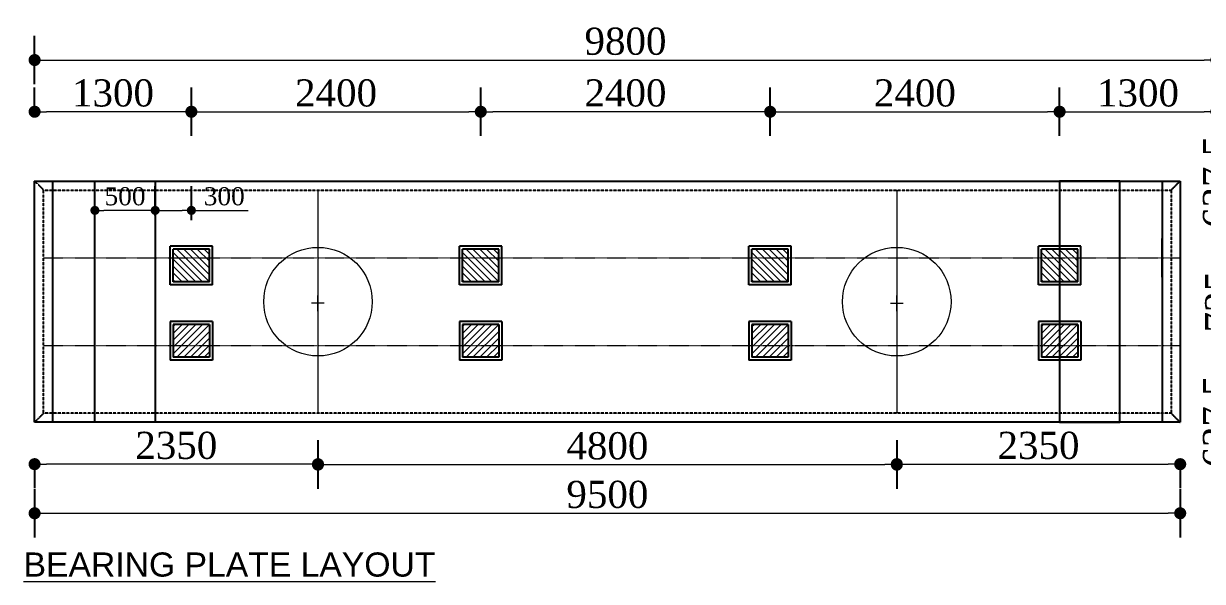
# Model space of a CAD drawing. Header units: millimetres. Extents: x -571543 to 35267, y -84886 to 197746.
# Drawn here: x -440031 to -430255, y -74861 to -70237 of the extents above; entities that cross this region are included whole.
import ezdxf

# ---------------------------------------------------------------- set-up
doc = ezdxf.new("R2010")
doc.units = ezdxf.units.MM
doc.header["$PDMODE"] = 2
doc.linetypes.add('CENTER', pattern=[2, 1.25, -0.25, 0.25, -0.25])
doc.linetypes.add('DASHED', pattern=[0.75, 0.5, -0.25])
doc.layers.get('Defpoints').update_dxf_attribs({"lineweight": 13})
for name, color, linetype, lineweight in [('Center Line', 34, 'Continuous', 15), ('Dimision', 96, 'Continuous', 18), ('hatch', 65, 'Continuous', 15), ('Pile', 11, 'Continuous', 15), ('Text', 7, 'Continuous', 15)]:
    doc.layers.add(name, color=color, linetype=linetype, lineweight=lineweight)
doc.layers.add('Pire Line', color=11, linetype='Continuous')
doc.styles.add('ROMANS', font='arial.ttf', dxfattribs={"height": 200})
doc.styles.get("Standard").update_dxf_attribs({"font": 'times.ttf'})
doc.dimstyles.new('ISO-25', dxfattribs={"dimtxt": 175, "dimasz": 100, "dimexe": 65, "dimexo": 115.625, "dimgap": 40, "dimtad": 1, "dimtoh": 1, "dimdec": 0, "dimtxsty": 'Standard', "dimblk": 'DOT', "dimcen": 300, "dimclrd": 256, "dimclre": 256, "dimclrt": 256, "dimadec": 0, "dimazin": 0, "dimtfac": 1, "dimtdec": 0, "dimtix": 1, "dimtmove": 0, "dimatfit": 3, "dimldrblk": 'DOT', "dimfxl": 75, "dimlwd": -1, "dimarcsym": 0})

# ---------------------------------------------------------------- blocks, each defined once
blk = doc.blocks.new('_Dot')
at = {"color": 0, "linetype": 'ByBlock', "lineweight": -2}
blk.add_line((-0.5, 0), (-1, 0), dxfattribs=at)
at = {"color": 0, "linetype": 'ByBlock', "const_width": 0.5}
blk.add_lwpolyline([(-0.25, 0, 1), (0.25, 0, 1)], format="xyb", close=True, dxfattribs=at)
blk = doc.blocks.new('*D177')
at = {"layer": 'Defpoints', "color": 0, "ltscale": 3, "transparency": 16777216}
for p in [(-439939.4, -73542.1), (-430439.4, -73542.1), (-430439.4, -74296.1)]:
    blk.add_point(p, dxfattribs=at)
at = {"layer": 'Dimision', "lineweight": -2, "ltscale": 3, "transparency": 16777216}
for p, q in [((-439939.4, -74096.1), (-439939.4, -74496.1)), ((-430439.4, -74096.1), (-430439.4, -74496.1))]:
    blk.add_line(p, q, dxfattribs=at)
at = {"layer": 'Dimision', "ltscale": 3, "transparency": 16777216}
blk.add_line((-439839.4, -74296.1), (-430539.4, -74296.1), dxfattribs=at)
at = {"layer": 'Dimision', "ltscale": 3, "transparency": 16777216, "xscale": 100, "yscale": 100, "zscale": 100, "rotation": 180}
blk.add_blockref('_Dot', (-439939.4, -74296.1), dxfattribs=at)
at = {"layer": 'Dimision', "ltscale": 3, "transparency": 16777216, "xscale": 100, "yscale": 100, "zscale": 100}
blk.add_blockref('_Dot', (-430439.4, -74296.1), dxfattribs=at)
at = {"layer": 'Dimision', "ltscale": 3, "transparency": 16777216, "insert": (-435189.4, -74141.3), "char_height": 225, "attachment_point": 5}
blk.add_mtext('9500', dxfattribs=at)
blk = doc.blocks.new('*D178')
at = {"layer": 'Defpoints', "color": 0, "ltscale": 3, "transparency": 16777216}
for p in [(-430439.4, -71542.1), (-430439.4, -72179.6), (-429981.5, -72179.6)]:
    blk.add_point(p, dxfattribs=at)
at = {"layer": 'Dimision', "lineweight": -2, "ltscale": 3, "transparency": 16777216}
for p, q in [((-430181.5, -71542.1), (-429781.5, -71542.1)), ((-430181.5, -72179.6), (-429781.5, -72179.6))]:
    blk.add_line(p, q, dxfattribs=at)
at = {"layer": 'Dimision', "ltscale": 3, "transparency": 16777216}
blk.add_line((-429981.5, -71642.1), (-429981.5, -72079.6), dxfattribs=at)
at = {"layer": 'Dimision', "ltscale": 3, "transparency": 16777216, "xscale": 100, "yscale": 100, "zscale": 100}
for p, rotation in [((-429981.5, -71542.1), 90), ((-429981.5, -72179.6), 270)]:
    blk.add_blockref('_Dot', p, dxfattribs=dict(at, rotation=rotation))
at = {"layer": 'Dimision', "ltscale": 3, "transparency": 16777216, "insert": (-430136.3, -71549.4), "char_height": 225, "attachment_point": 5, "rotation": 90}
blk.add_mtext('637.5', dxfattribs=at)
blk = doc.blocks.new('*D179')
at = {"layer": 'Defpoints', "color": 0, "ltscale": 3, "transparency": 16777216}
for p in [(-430439.4, -72179.6), (-430439.4, -72904.6), (-429964, -72904.6)]:
    blk.add_point(p, dxfattribs=at)
at = {"layer": 'Dimision', "lineweight": -2, "ltscale": 3, "transparency": 16777216}
for p, q in [((-430164, -72179.6), (-429764, -72179.6)), ((-430164, -72904.6), (-429764, -72904.6))]:
    blk.add_line(p, q, dxfattribs=at)
at = {"layer": 'Dimision', "ltscale": 3, "transparency": 16777216}
blk.add_line((-429964, -72279.6), (-429964, -72804.6), dxfattribs=at)
at = {"layer": 'Dimision', "ltscale": 3, "transparency": 16777216, "xscale": 100, "yscale": 100, "zscale": 100}
for p, rotation in [((-429964, -72179.6), 90), ((-429964, -72904.6), 270)]:
    blk.add_blockref('_Dot', p, dxfattribs=dict(at, rotation=rotation))
at = {"layer": 'Dimision', "ltscale": 3, "transparency": 16777216, "insert": (-430118.7, -72542.1), "char_height": 225, "attachment_point": 5, "rotation": 90}
blk.add_mtext('725', dxfattribs=at)
blk = doc.blocks.new('*D180')
at = {"layer": 'Defpoints', "color": 0, "ltscale": 3, "transparency": 16777216}
for p in [(-430439.4, -71542.1), (-430439.4, -73542.1), (-429568.5, -73542.1)]:
    blk.add_point(p, dxfattribs=at)
at = {"layer": 'Dimision', "lineweight": -2, "ltscale": 3, "transparency": 16777216}
for p, q in [((-429768.5, -71542.1), (-429368.5, -71542.1)), ((-429768.5, -73542.1), (-429368.5, -73542.1))]:
    blk.add_line(p, q, dxfattribs=at)
at = {"layer": 'Dimision', "ltscale": 3, "transparency": 16777216}
blk.add_line((-429568.5, -71642.1), (-429568.5, -73442.1), dxfattribs=at)
at = {"layer": 'Dimision', "ltscale": 3, "transparency": 16777216, "xscale": 100, "yscale": 100, "zscale": 100}
for p, rotation in [((-429568.5, -71542.1), 90), ((-429568.5, -73542.1), 270)]:
    blk.add_blockref('_Dot', p, dxfattribs=dict(at, rotation=rotation))
at = {"layer": 'Dimision', "ltscale": 3, "transparency": 16777216, "insert": (-429722.9, -72542.1), "char_height": 225, "attachment_point": 5, "rotation": 90}
blk.add_mtext('2000', dxfattribs=at)
blk = doc.blocks.new('*D162')
at = {"layer": 'Defpoints', "color": 0, "ltscale": 3, "transparency": 16777216}
for p in [(-437589.4, -73467.1), (-432789.4, -73542.1), (-432789.4, -73893)]:
    blk.add_point(p, dxfattribs=at)
at = {"layer": 'Dimision', "lineweight": -2, "ltscale": 3, "transparency": 16777216}
for p, q in [((-437589.4, -73693), (-437589.4, -74093)), ((-432789.4, -73693), (-432789.4, -74093))]:
    blk.add_line(p, q, dxfattribs=at)
at = {"layer": 'Dimision', "ltscale": 3, "transparency": 16777216}
blk.add_line((-437489.4, -73893), (-432889.4, -73893), dxfattribs=at)
at = {"layer": 'Dimision', "ltscale": 3, "transparency": 16777216, "xscale": 100, "yscale": 100, "zscale": 100, "rotation": 180}
blk.add_blockref('_Dot', (-437589.4, -73893), dxfattribs=at)
at = {"layer": 'Dimision', "ltscale": 3, "transparency": 16777216, "xscale": 100, "yscale": 100, "zscale": 100}
blk.add_blockref('_Dot', (-432789.4, -73893), dxfattribs=at)
at = {"layer": 'Dimision', "ltscale": 3, "transparency": 16777216, "insert": (-435189.4, -73738.6), "char_height": 225, "attachment_point": 5}
blk.add_mtext('4800', dxfattribs=at)
blk = doc.blocks.new('*D163')
at = {"layer": 'Defpoints', "color": 0, "ltscale": 3, "transparency": 16777216}
for p in [(-432789.4, -73542.1), (-430439.4, -73809.6), (-430439.4, -73889.1)]:
    blk.add_point(p, dxfattribs=at)
at = {"layer": 'Dimision', "lineweight": -2, "ltscale": 3, "transparency": 16777216}
for p, q in [((-432789.4, -73689.1), (-432789.4, -74089.1)), ((-430439.4, -73889.1), (-430439.4, -74089.1))]:
    blk.add_line(p, q, dxfattribs=at)
at = {"layer": 'Dimision', "ltscale": 3, "transparency": 16777216}
blk.add_line((-432689.4, -73889.1), (-430539.4, -73889.1), dxfattribs=at)
at = {"layer": 'Dimision', "ltscale": 3, "transparency": 16777216, "xscale": 100, "yscale": 100, "zscale": 100, "rotation": 180}
blk.add_blockref('_Dot', (-432789.4, -73889.1), dxfattribs=at)
at = {"layer": 'Dimision', "ltscale": 3, "transparency": 16777216, "xscale": 100, "yscale": 100, "zscale": 100}
blk.add_blockref('_Dot', (-430439.4, -73889.1), dxfattribs=at)
at = {"layer": 'Dimision', "ltscale": 3, "transparency": 16777216, "insert": (-431614.4, -73734.7), "char_height": 225, "attachment_point": 5}
blk.add_mtext('2350', dxfattribs=at)
blk = doc.blocks.new('*D164')
at = {"layer": 'Defpoints', "color": 0, "ltscale": 3, "transparency": 16777216}
for p in [(-437589.4, -73467.1), (-439939.4, -73809.6), (-439939.4, -73889.1)]:
    blk.add_point(p, dxfattribs=at)
at = {"layer": 'Dimision', "lineweight": -2, "ltscale": 3, "transparency": 16777216}
for p, q in [((-437589.4, -73689.1), (-437589.4, -74089.1)), ((-439939.4, -73889.1), (-439939.4, -74089.1))]:
    blk.add_line(p, q, dxfattribs=at)
at = {"layer": 'Dimision', "ltscale": 3, "transparency": 16777216}
blk.add_line((-437689.4, -73889.1), (-439839.4, -73889.1), dxfattribs=at)
at = {"layer": 'Dimision', "ltscale": 3, "transparency": 16777216, "xscale": 100, "yscale": 100, "zscale": 100, "rotation": 180}
blk.add_blockref('_Dot', (-439939.4, -73889.1), dxfattribs=at)
at = {"layer": 'Dimision', "ltscale": 3, "transparency": 16777216, "xscale": 100, "yscale": 100, "zscale": 100}
blk.add_blockref('_Dot', (-437589.4, -73889.1), dxfattribs=at)
at = {"layer": 'Dimision', "ltscale": 3, "transparency": 16777216, "insert": (-438764.4, -73734.7), "char_height": 225, "attachment_point": 5}
blk.add_mtext('2350', dxfattribs=at)
blk = doc.blocks.new('*D165')
at = {"layer": 'Defpoints', "color": 0, "ltscale": 3, "transparency": 16777216}
for p in [(-430439.4, -72904.6), (-429981.5, -72904.6), (-430439.4, -73542.1)]:
    blk.add_point(p, dxfattribs=at)
at = {"layer": 'Dimision', "lineweight": -2, "ltscale": 3, "transparency": 16777216}
for p, q in [((-430181.5, -72904.6), (-429781.5, -72904.6)), ((-430181.5, -73542.1), (-429781.5, -73542.1))]:
    blk.add_line(p, q, dxfattribs=at)
at = {"layer": 'Dimision', "ltscale": 3, "transparency": 16777216}
blk.add_line((-429981.5, -73442.1), (-429981.5, -73004.6), dxfattribs=at)
at = {"layer": 'Dimision', "ltscale": 3, "transparency": 16777216, "xscale": 100, "yscale": 100, "zscale": 100}
for p, rotation in [((-429981.5, -72904.6), 90), ((-429981.5, -73542.1), 270)]:
    blk.add_blockref('_Dot', p, dxfattribs=dict(at, rotation=rotation))
at = {"layer": 'Dimision', "ltscale": 3, "transparency": 16777216, "insert": (-430136.3, -73534.9), "char_height": 225, "attachment_point": 5, "rotation": 90}
blk.add_mtext('637.5', dxfattribs=at)
blk = doc.blocks.new('*D87')
at = {"layer": 'Defpoints', "color": 0, "ltscale": 3, "transparency": 16777216}
for p in [(-430139.4, -70539.4), (-439939.4, -71011.8), (-430139.4, -71011.8)]:
    blk.add_point(p, dxfattribs=at)
at = {"layer": 'Dimision', "lineweight": -2, "ltscale": 3, "transparency": 16777216}
for p, q in [((-439939.4, -70739.4), (-439939.4, -70339.4)), ((-430139.4, -70739.4), (-430139.4, -70339.4))]:
    blk.add_line(p, q, dxfattribs=at)
at = {"layer": 'Dimision', "ltscale": 3, "transparency": 16777216}
blk.add_line((-439839.4, -70539.4), (-430239.4, -70539.4), dxfattribs=at)
at = {"layer": 'Dimision', "ltscale": 3, "transparency": 16777216, "xscale": 100, "yscale": 100, "zscale": 100, "rotation": 180}
blk.add_blockref('_Dot', (-439939.4, -70539.4), dxfattribs=at)
at = {"layer": 'Dimision', "ltscale": 3, "transparency": 16777216, "xscale": 100, "yscale": 100, "zscale": 100}
blk.add_blockref('_Dot', (-430139.4, -70539.4), dxfattribs=at)
at = {"layer": 'Dimision', "ltscale": 3, "transparency": 16777216, "insert": (-435039.4, -70384.7), "char_height": 225, "attachment_point": 5}
blk.add_mtext('9800', dxfattribs=at)
blk = doc.blocks.new('*D88')
at = {"layer": 'Defpoints', "color": 0, "ltscale": 3, "transparency": 16777216}
for p in [(-436239.4, -70967.8), (-438639.4, -71299.4), (-436239.4, -71299.4)]:
    blk.add_point(p, dxfattribs=at)
at = {"layer": 'Dimision', "lineweight": -2, "ltscale": 3, "transparency": 16777216}
for p, q in [((-438639.4, -71167.8), (-438639.4, -70767.8)), ((-436239.4, -71167.8), (-436239.4, -70767.8))]:
    blk.add_line(p, q, dxfattribs=at)
at = {"layer": 'Dimision', "ltscale": 3, "transparency": 16777216}
blk.add_line((-438539.4, -70967.8), (-436339.4, -70967.8), dxfattribs=at)
at = {"layer": 'Dimision', "ltscale": 3, "transparency": 16777216, "xscale": 100, "yscale": 100, "zscale": 100, "rotation": 180}
blk.add_blockref('_Dot', (-438639.4, -70967.8), dxfattribs=at)
at = {"layer": 'Dimision', "ltscale": 3, "transparency": 16777216, "xscale": 100, "yscale": 100, "zscale": 100}
blk.add_blockref('_Dot', (-436239.4, -70967.8), dxfattribs=at)
at = {"layer": 'Dimision', "ltscale": 3, "transparency": 16777216, "insert": (-437439.4, -70813.4), "char_height": 225, "attachment_point": 5}
blk.add_mtext('2400', dxfattribs=at)
blk = doc.blocks.new('*D89')
at = {"layer": 'Defpoints', "color": 0, "ltscale": 3, "transparency": 16777216}
for p in [(-430139.4, -70967.8), (-430139.4, -71119.5), (-431439.4, -71299.4)]:
    blk.add_point(p, dxfattribs=at)
at = {"layer": 'Dimision', "lineweight": -2, "ltscale": 3, "transparency": 16777216}
for p, q in [((-431439.4, -71167.8), (-431439.4, -70767.8)), ((-430139.4, -71003.9), (-430139.4, -70767.8))]:
    blk.add_line(p, q, dxfattribs=at)
at = {"layer": 'Dimision', "ltscale": 3, "transparency": 16777216}
blk.add_line((-431339.4, -70967.8), (-430239.4, -70967.8), dxfattribs=at)
at = {"layer": 'Dimision', "ltscale": 3, "transparency": 16777216, "xscale": 100, "yscale": 100, "zscale": 100, "rotation": 180}
blk.add_blockref('_Dot', (-431439.4, -70967.8), dxfattribs=at)
at = {"layer": 'Dimision', "ltscale": 3, "transparency": 16777216, "xscale": 100, "yscale": 100, "zscale": 100}
blk.add_blockref('_Dot', (-430139.4, -70967.8), dxfattribs=at)
at = {"layer": 'Dimision', "ltscale": 3, "transparency": 16777216, "insert": (-430789.4, -70813.4), "char_height": 225, "attachment_point": 5}
blk.add_mtext('1300', dxfattribs=at)
blk = doc.blocks.new('*D90')
at = {"layer": 'Defpoints', "color": 0, "ltscale": 3, "transparency": 16777216}
for p in [(-439939.4, -70967.8), (-439939.4, -71119.5), (-438639.4, -71299.4)]:
    blk.add_point(p, dxfattribs=at)
at = {"layer": 'Dimision', "lineweight": -2, "ltscale": 3, "transparency": 16777216}
for p, q in [((-439939.4, -71003.9), (-439939.4, -70767.8)), ((-438639.4, -71167.8), (-438639.4, -70767.8))]:
    blk.add_line(p, q, dxfattribs=at)
at = {"layer": 'Dimision', "ltscale": 3, "transparency": 16777216}
blk.add_line((-438739.4, -70967.8), (-439839.4, -70967.8), dxfattribs=at)
at = {"layer": 'Dimision', "ltscale": 3, "transparency": 16777216, "xscale": 100, "yscale": 100, "zscale": 100, "rotation": 180}
blk.add_blockref('_Dot', (-439939.4, -70967.8), dxfattribs=at)
at = {"layer": 'Dimision', "ltscale": 3, "transparency": 16777216, "xscale": 100, "yscale": 100, "zscale": 100}
blk.add_blockref('_Dot', (-438639.4, -70967.8), dxfattribs=at)
at = {"layer": 'Dimision', "ltscale": 3, "transparency": 16777216, "insert": (-439289.4, -70813.4), "char_height": 225, "attachment_point": 5}
blk.add_mtext('1300', dxfattribs=at)
blk = doc.blocks.new('*D91')
at = {"layer": 'Defpoints', "color": 0, "ltscale": 3, "transparency": 16777216}
for p in [(-436239.4, -70967.8), (-436239.4, -71299.4), (-433839.4, -71499.4)]:
    blk.add_point(p, dxfattribs=at)
at = {"layer": 'Dimision', "lineweight": -2, "ltscale": 3, "transparency": 16777216}
for p, q in [((-436239.4, -71167.8), (-436239.4, -70767.8)), ((-433839.4, -71167.8), (-433839.4, -70767.8))]:
    blk.add_line(p, q, dxfattribs=at)
at = {"layer": 'Dimision', "ltscale": 3, "transparency": 16777216}
blk.add_line((-433939.4, -70967.8), (-436139.4, -70967.8), dxfattribs=at)
at = {"layer": 'Dimision', "ltscale": 3, "transparency": 16777216, "xscale": 100, "yscale": 100, "zscale": 100, "rotation": 180}
blk.add_blockref('_Dot', (-436239.4, -70967.8), dxfattribs=at)
at = {"layer": 'Dimision', "ltscale": 3, "transparency": 16777216, "xscale": 100, "yscale": 100, "zscale": 100}
blk.add_blockref('_Dot', (-433839.4, -70967.8), dxfattribs=at)
at = {"layer": 'Dimision', "ltscale": 3, "transparency": 16777216, "insert": (-435039.4, -70813.4), "char_height": 225, "attachment_point": 5}
blk.add_mtext('2400', dxfattribs=at)
blk = doc.blocks.new('*D92')
at = {"layer": 'Defpoints', "color": 0, "ltscale": 3, "transparency": 16777216}
for p in [(-439439.4, -71785.6), (-439439.4, -71942.4), (-438939.4, -71942.4)]:
    blk.add_point(p, dxfattribs=at)
at = {"layer": 'Dimision', "lineweight": -2, "ltscale": 3, "transparency": 16777216}
for p, q in [((-439439.4, -71826.7), (-439439.4, -71585.6)), ((-438939.4, -71826.7), (-438939.4, -71585.6))]:
    blk.add_line(p, q, dxfattribs=at)
at = {"layer": 'Dimision', "ltscale": 3, "transparency": 16777216}
blk.add_line((-439014.4, -71785.6), (-439364.4, -71785.6), dxfattribs=at)
at = {"layer": 'Dimision', "ltscale": 3, "transparency": 16777216, "xscale": 75, "yscale": 75, "zscale": 75, "rotation": 180}
blk.add_blockref('_Dot', (-439439.4, -71785.6), dxfattribs=at)
at = {"layer": 'Dimision', "ltscale": 3, "transparency": 16777216, "xscale": 75, "yscale": 75, "zscale": 75}
blk.add_blockref('_Dot', (-438939.4, -71785.6), dxfattribs=at)
at = {"layer": 'Dimision', "ltscale": 3, "transparency": 16777216, "insert": (-439189.4, -71669.3), "char_height": 150, "attachment_point": 5}
blk.add_mtext('500', dxfattribs=at)
blk = doc.blocks.new('*D93')
at = {"layer": 'Defpoints', "color": 0, "ltscale": 3, "transparency": 16777216}
for p in [(-438639.4, -71785.6), (-438939.4, -71917.4), (-438639.4, -71982.1)]:
    blk.add_point(p, dxfattribs=at)
at = {"layer": 'Dimision', "lineweight": -2, "ltscale": 3, "transparency": 16777216}
for p, q in [((-438939.4, -71801.7), (-438939.4, -71585.6)), ((-438639.4, -71866.5), (-438639.4, -71585.6))]:
    blk.add_line(p, q, dxfattribs=at)
at = {"layer": 'Dimision', "ltscale": 3, "transparency": 16777216}
for p, q in [((-438864.4, -71785.6), (-438714.4, -71785.6)), ((-438639.4, -71785.6), (-438169, -71785.6))]:
    blk.add_line(p, q, dxfattribs=at)
at = {"layer": 'Dimision', "ltscale": 3, "transparency": 16777216, "xscale": 75, "yscale": 75, "zscale": 75, "rotation": 180}
blk.add_blockref('_Dot', (-438939.4, -71785.6), dxfattribs=at)
at = {"layer": 'Dimision', "ltscale": 3, "transparency": 16777216, "xscale": 75, "yscale": 75, "zscale": 75}
blk.add_blockref('_Dot', (-438639.4, -71785.6), dxfattribs=at)
at = {"layer": 'Dimision', "ltscale": 3, "transparency": 16777216, "insert": (-438366.7, -71669.3), "char_height": 150, "attachment_point": 5}
blk.add_mtext('300', dxfattribs=at)
blk = doc.blocks.new('*D94')
at = {"layer": 'Defpoints', "color": 0, "ltscale": 3, "transparency": 16777216}
for p in [(-431439.4, -70967.8), (-431439.4, -71299.4), (-433839.4, -71499.4)]:
    blk.add_point(p, dxfattribs=at)
at = {"layer": 'Dimision', "lineweight": -2, "ltscale": 3, "transparency": 16777216}
for p, q in [((-433839.4, -71167.8), (-433839.4, -70767.8)), ((-431439.4, -71167.8), (-431439.4, -70767.8))]:
    blk.add_line(p, q, dxfattribs=at)
at = {"layer": 'Dimision', "ltscale": 3, "transparency": 16777216}
blk.add_line((-433739.4, -70967.8), (-431539.4, -70967.8), dxfattribs=at)
at = {"layer": 'Dimision', "ltscale": 3, "transparency": 16777216, "xscale": 100, "yscale": 100, "zscale": 100, "rotation": 180}
blk.add_blockref('_Dot', (-433839.4, -70967.8), dxfattribs=at)
at = {"layer": 'Dimision', "ltscale": 3, "transparency": 16777216, "xscale": 100, "yscale": 100, "zscale": 100}
blk.add_blockref('_Dot', (-431439.4, -70967.8), dxfattribs=at)
at = {"layer": 'Dimision', "ltscale": 3, "transparency": 16777216, "insert": (-432639.4, -70813.4), "char_height": 225, "attachment_point": 5}
blk.add_mtext('2400', dxfattribs=at)

msp = doc.modelspace()

# ---------------------------------------------------------------- hatches: boundary and pattern name
at = {"layer": 'hatch', "ltscale": 10}
h = msp.add_hatch(dxfattribs=at)
h.set_pattern_fill('_USER', color=256, scale=40, angle=45, style=0, pattern_type=0)
h.set_pattern_definition([(315, (-52532.66, 40147.83), (-28.2842712, -28.2842712), [])])
h.paths.add_polyline_path([(-438789.4, -72377.1), (-438789.4, -72107.1), (-438489.4, -72107.1), (-438489.4, -72377.1)])
h = msp.add_hatch(dxfattribs=at)
h.set_pattern_fill('_USER', color=256, scale=40, angle=45, style=0, pattern_type=0)
h.set_pattern_definition([(315, (-50133.593, 40147.83), (-28.2842712, -28.2842712), [])])
h.paths.add_polyline_path([(-436390.3, -72377.1), (-436390.3, -72107.1), (-436090.3, -72107.1), (-436090.3, -72377.1)])
h = msp.add_hatch(dxfattribs=at)
h.set_pattern_fill('_USER', color=256, scale=40, angle=45, style=0, pattern_type=0)
h.set_pattern_definition([(315, (-47733.593, 40147.83), (-28.2842712, -28.2842712), [])])
h.paths.add_polyline_path([(-433990.3, -72377.1), (-433990.3, -72107.1), (-433690.3, -72107.1), (-433690.3, -72377.1)])
h = msp.add_hatch(dxfattribs=at)
h.set_pattern_fill('_USER', color=256, scale=40, angle=45, style=0, pattern_type=0)
h.set_pattern_definition([(315, (-45332.66, 40147.83), (-28.2842712, -28.2842712), [])])
h.paths.add_polyline_path([(-431589.4, -72377.1), (-431589.4, -72107.1), (-431289.4, -72107.1), (-431289.4, -72377.1)])
h = msp.add_hatch(dxfattribs=at)
h.set_pattern_fill('_USER', color=256, scale=40, angle=45, style=0, pattern_type=0)
h.set_pattern_definition([(45, (-52532.66, -185257.125), (-28.2842712, 28.2842712), [])])
h.paths.add_polyline_path([(-438789.4, -72732.1), (-438789.4, -73002.1), (-438489.4, -73002.1), (-438489.4, -72732.1)])
h = msp.add_hatch(dxfattribs=at)
h.set_pattern_fill('_USER', color=256, scale=40, angle=45, style=0, pattern_type=0)
h.set_pattern_definition([(45, (-50133.593, -185257.125), (-28.2842712, 28.2842712), [])])
h.paths.add_polyline_path([(-436390.3, -72732.1), (-436390.3, -73002.1), (-436090.3, -73002.1), (-436090.3, -72732.1)])
h = msp.add_hatch(dxfattribs=at)
h.set_pattern_fill('_USER', color=256, scale=40, angle=45, style=0, pattern_type=0)
h.set_pattern_definition([(45, (-47733.593, -185257.125), (-28.2842712, 28.2842712), [])])
h.paths.add_polyline_path([(-433990.3, -72732.1), (-433990.3, -73002.1), (-433690.3, -73002.1), (-433690.3, -72732.1)])
h = msp.add_hatch(dxfattribs=at)
h.set_pattern_fill('_USER', color=256, scale=40, angle=45, style=0, pattern_type=0)
h.set_pattern_definition([(45, (-45332.66, -185257.125), (-28.2842712, 28.2842712), [])])
h.paths.add_polyline_path([(-431589.4, -72732.1), (-431589.4, -73002.1), (-431289.4, -73002.1), (-431289.4, -72732.1)])

# ---------------------------------------------------------------- linework, layer by layer
at = {"layer": 'Center Line'}
for p, q in [((-437589.4, -72619.6), (-437589.4, -72489.6)), ((-432789.4, -72619.6), (-432789.4, -72489.6)), ((-437536.9, -72554.6), (-437641.9, -72554.6)), ((-432841.9, -72554.6), (-432736.9, -72554.6))]:
    msp.add_line(p, q, dxfattribs=at)
at = {"layer": 'Center Line', "linetype": 'CENTER'}
for points in [[(-437589.4, -71617.1), (-437589.4, -73467.1)], [(-432789.4, -71617.1), (-432789.4, -73467.1)]]:
    msp.add_lwpolyline(points, dxfattribs=at)
at = {"layer": 'Center Line', "linetype": 'CENTER', "ltscale": 0.15}
for points in [[(-439864.4, -72179.6), (-430439.4, -72179.6)], [(-439864.4, -72904.6), (-430439.4, -72904.6)]]:
    msp.add_lwpolyline(points, dxfattribs=at)
at = {"layer": 'Pile', "ltscale": 3}
for centre in [(-437589.4, -72542.1), (-432789.4, -72542.1)]:
    msp.add_circle(centre, 450, dxfattribs=at)
at = {"layer": 'Pire Line', "ltscale": 5}
for p, q in [((-439939.4, -71542.1), (-430439.4, -71542.1)), ((-439939.4, -73542.1), (-439939.4, -71542.1)), ((-439789.4, -73542.1), (-439789.4, -71542.1)), ((-430589.4, -71542.1), (-430589.4, -73542.1)), ((-430439.4, -71542.1), (-430439.4, -73542.1)), ((-439789.4, -72339.6), (-439789.4, -72019.6)), ((-430589.4, -72339.6), (-430589.4, -72019.6)), ((-438814.4, -72402.1), (-438814.4, -72082.1)), ((-438464.4, -72082.1), (-438814.4, -72082.1)), ((-438789.4, -72377.1), (-438789.4, -72107.1)), ((-438489.4, -72107.1), (-438789.4, -72107.1)), ((-438489.4, -72377.1), (-438489.4, -72107.1)), ((-438464.4, -72402.1), (-438464.4, -72082.1)), ((-436415.3, -72402.1), (-436415.3, -72082.1)), ((-436065.3, -72082.1), (-436415.3, -72082.1)), ((-436390.3, -72377.1), (-436390.3, -72107.1)), ((-436090.3, -72107.1), (-436390.3, -72107.1)), ((-436090.3, -72377.1), (-436090.3, -72107.1)), ((-436065.3, -72402.1), (-436065.3, -72082.1)), ((-434015.3, -72402.1), (-434015.3, -72082.1)), ((-433665.3, -72082.1), (-434015.3, -72082.1)), ((-433990.3, -72377.1), (-433990.3, -72107.1)), ((-433690.3, -72107.1), (-433990.3, -72107.1)), ((-433690.3, -72377.1), (-433690.3, -72107.1)), ((-433665.3, -72402.1), (-433665.3, -72082.1)), ((-431614.4, -72402.1), (-431614.4, -72082.1)), ((-431264.4, -72082.1), (-431614.4, -72082.1)), ((-431589.4, -72377.1), (-431589.4, -72107.1)), ((-431289.4, -72107.1), (-431589.4, -72107.1)), ((-431289.4, -72377.1), (-431289.4, -72107.1)), ((-431264.4, -72402.1), (-431264.4, -72082.1)), ((-438464.4, -72402.1), (-438814.4, -72402.1)), ((-438489.4, -72377.1), (-438789.4, -72377.1)), ((-436065.3, -72402.1), (-436415.3, -72402.1)), ((-436090.3, -72377.1), (-436390.3, -72377.1)), ((-433665.3, -72402.1), (-434015.3, -72402.1)), ((-433690.3, -72377.1), (-433990.3, -72377.1)), ((-431264.4, -72402.1), (-431614.4, -72402.1)), ((-431289.4, -72377.1), (-431589.4, -72377.1)), ((-438814.4, -72707.1), (-438814.4, -73027.1)), ((-438464.4, -72707.1), (-438814.4, -72707.1)), ((-438464.4, -72707.1), (-438464.4, -73027.1)), ((-436415.3, -72707.1), (-436415.3, -73027.1)), ((-436065.3, -72707.1), (-436415.3, -72707.1)), ((-436065.3, -72707.1), (-436065.3, -73027.1)), ((-434015.3, -72707.1), (-434015.3, -73027.1)), ((-433665.3, -72707.1), (-434015.3, -72707.1)), ((-433665.3, -72707.1), (-433665.3, -73027.1)), ((-431614.4, -72707.1), (-431614.4, -73027.1)), ((-431264.4, -72707.1), (-431614.4, -72707.1)), ((-431264.4, -72707.1), (-431264.4, -73027.1)), ((-438789.4, -72732.1), (-438789.4, -73002.1)), ((-438489.4, -72732.1), (-438789.4, -72732.1)), ((-438489.4, -72732.1), (-438489.4, -73002.1)), ((-436390.3, -72732.1), (-436390.3, -73002.1)), ((-436090.3, -72732.1), (-436390.3, -72732.1)), ((-436090.3, -72732.1), (-436090.3, -73002.1)), ((-433990.3, -72732.1), (-433990.3, -73002.1)), ((-433690.3, -72732.1), (-433990.3, -72732.1)), ((-433690.3, -72732.1), (-433690.3, -73002.1)), ((-431589.4, -72732.1), (-431589.4, -73002.1)), ((-431289.4, -72732.1), (-431589.4, -72732.1)), ((-431289.4, -72732.1), (-431289.4, -73002.1)), ((-438489.4, -73002.1), (-438789.4, -73002.1)), ((-436090.3, -73002.1), (-436390.3, -73002.1)), ((-433690.3, -73002.1), (-433990.3, -73002.1)), ((-431289.4, -73002.1), (-431589.4, -73002.1)), ((-438464.4, -73027.1), (-438814.4, -73027.1)), ((-436065.3, -73027.1), (-436415.3, -73027.1)), ((-433665.3, -73027.1), (-434015.3, -73027.1)), ((-431264.4, -73027.1), (-431614.4, -73027.1)), ((-430439.4, -73542.1), (-439939.4, -73542.1))]:
    msp.add_line(p, q, dxfattribs=at)
at = {"layer": 'Pire Line', "linetype": 'DASHED', "ltscale": 4}
for p, q in [((-439864.4, -71617.1), (-430514.4, -71617.1)), ((-439864.4, -73467.1), (-439864.4, -71617.1)), ((-430514.4, -71617.1), (-430514.4, -73467.1)), ((-430514.4, -73467.1), (-439864.4, -73467.1))]:
    msp.add_line(p, q, dxfattribs=at)
at = {"layer": 'Pire Line', "linetype": 'DASHED', "ltscale": 5}
msp.add_lwpolyline([(-439864.4, -71617.1), (-439939.4, -71542.1)], dxfattribs=at)
at = {"layer": 'Pire Line', "ltscale": 5}
for points in [[(-439439.4, -71542.1), (-438939.4, -71542.1), (-438939.4, -73542.1), (-439439.4, -73542.1)], [(-430939.4, -71542.1), (-431439.4, -71542.1), (-431439.4, -73542.1), (-430939.4, -73542.1)]]:
    msp.add_lwpolyline(points, close=True, dxfattribs=at)
at = {"layer": 'Pire Line', "linetype": 'DASHED', "ltscale": 3}
for points in [[(-430514.4, -71617.1), (-430439.4, -71542.1)], [(-439864.4, -73467.1), (-439939.4, -73542.1)], [(-430514.4, -73467.1), (-430439.4, -73542.1)]]:
    msp.add_lwpolyline(points, dxfattribs=at)

# ---------------------------------------------------------------- texts
at = {"layer": 'Text', "style": 'ROMANS'}
msp.add_text('%%UBEARING PLATE LAYOUT', height=200, dxfattribs=at).set_placement((-440030.9, -74821))

# ---------------------------------------------------------------- dimensions: what is measured, and where the dimension line sits
at = {"layer": 'Dimision', "ltscale": 3}
for base, p1, p2, override, picture, middle in [((-430139.4, -70539.4), (-439939.4, -71011.8), (-430139.4, -71011.8), {"dimtxt": 225, "dimexe": 200, "dimfxl": 200, "dimfxlon": 1}, '*D87', (-435039.4, -70384.7)), ((-439939.4, -70967.8), (-438639.4, -71299.4), (-439939.4, -71119.5), {"dimtxt": 225, "dimexe": 200, "dimfxl": 200, "dimfxlon": 1}, '*D90', (-439289.4, -70813.4)), ((-436239.4, -70967.8), (-438639.4, -71299.4), (-436239.4, -71299.4), {"dimtxt": 225, "dimexe": 200, "dimfxl": 200, "dimfxlon": 1}, '*D88', (-437439.4, -70813.4)), ((-431439.4, -70967.8), (-433839.4, -71499.4), (-431439.4, -71299.4), {"dimtxt": 225, "dimexe": 200, "dimfxl": 200, "dimfxlon": 1}, '*D94', (-432639.4, -70813.4)), ((-430139.4, -70967.8), (-431439.4, -71299.4), (-430139.4, -71119.5), {"dimtxt": 225, "dimexe": 200, "dimfxl": 200, "dimfxlon": 1}, '*D89', (-430789.4, -70813.4)), ((-439439.4, -71785.6), (-438939.4, -71942.4), (-439439.4, -71942.4), {"dimtxt": 150, "dimasz": 75, "dimexe": 200, "dimfxl": 200, "dimfxlon": 1}, '*D92', (-439189.4, -71669.3)), ((-439939.4, -73889.1), (-437589.4, -73467.1), (-439939.4, -73809.6), {"dimtxt": 225, "dimexe": 200, "dimfxl": 200, "dimfxlon": 1}, '*D164', (-438764.4, -73734.7)), ((-432789.4, -73893), (-437589.4, -73467.1), (-432789.4, -73542.1), {"dimtxt": 225, "dimexe": 200, "dimfxl": 200, "dimfxlon": 1}, '*D162', (-435189.4, -73738.6)), ((-430439.4, -74296.1), (-439939.4, -73542.1), (-430439.4, -73542.1), {"dimtxt": 225, "dimexe": 200, "dimfxl": 200, "dimfxlon": 1}, '*D177', (-435189.4, -74141.3)), ((-430439.4, -73889.1), (-432789.4, -73542.1), (-430439.4, -73809.6), {"dimtxt": 225, "dimexe": 200, "dimfxl": 200, "dimfxlon": 1}, '*D163', (-431614.4, -73734.7))]:
    dim = msp.add_linear_dim(base=base, p1=p1, p2=p2, dimstyle='ISO-25', override=override, dxfattribs=at)
    dim.commit()
    dim.dimension.update_dxf_attribs({"geometry": picture, "text_midpoint": middle})
for base, p1, p2, angle, picture, middle in [((-436239.4, -70967.8), (-433839.4, -71499.4), (-436239.4, -71299.4), 180, '*D91', (-435039.4, -70813.4)), ((-429568.5, -73542.1), (-430439.4, -71542.1), (-430439.4, -73542.1), 90, '*D180', (-429722.9, -72542.1)), ((-429964, -72904.6), (-430439.4, -72179.6), (-430439.4, -72904.6), 90, '*D179', (-430118.7, -72542.1))]:
    dim = msp.add_linear_dim(base=base, p1=p1, p2=p2, angle=angle, dimstyle='ISO-25', override={"dimtxt": 225, "dimexe": 200, "dimfxl": 200, "dimfxlon": 1}, dxfattribs=at)
    dim.commit()
    dim.dimension.update_dxf_attribs({"geometry": picture, "text_midpoint": middle})
for base, p1, p2, angle, picture, middle in [((-429981.5, -72179.6), (-430439.4, -71542.1), (-430439.4, -72179.6), 90, '*D178', (-429981.5, -71549.4)), ((-429981.5, -72904.6), (-430439.4, -73542.1), (-430439.4, -72904.6), 270, '*D165', (-429981.5, -73534.9))]:
    dim = msp.add_linear_dim(base=base, p1=p1, p2=p2, angle=angle, text='637.5', dimstyle='ISO-25', override={"dimtxt": 225, "dimexe": 200, "dimfxl": 200, "dimfxlon": 1}, dxfattribs=at)
    dim.commit()
    dim.dimension.update_dxf_attribs({"geometry": picture, "text_midpoint": middle, "dimtype": 160})
dim = msp.add_linear_dim(base=(-438639.4, -71785.6), p1=(-438939.4, -71917.4), p2=(-438639.4, -71982.1), dimstyle='ISO-25', override={"dimtxt": 150, "dimasz": 75, "dimexe": 200, "dimfxl": 200, "dimfxlon": 1}, dxfattribs=at)
dim.commit()
dim.dimension.update_dxf_attribs({"geometry": '*D93', "text_midpoint": (-438366.7, -71785.6), "dimtype": 160})

doc.saveas('drawing.dxf')
